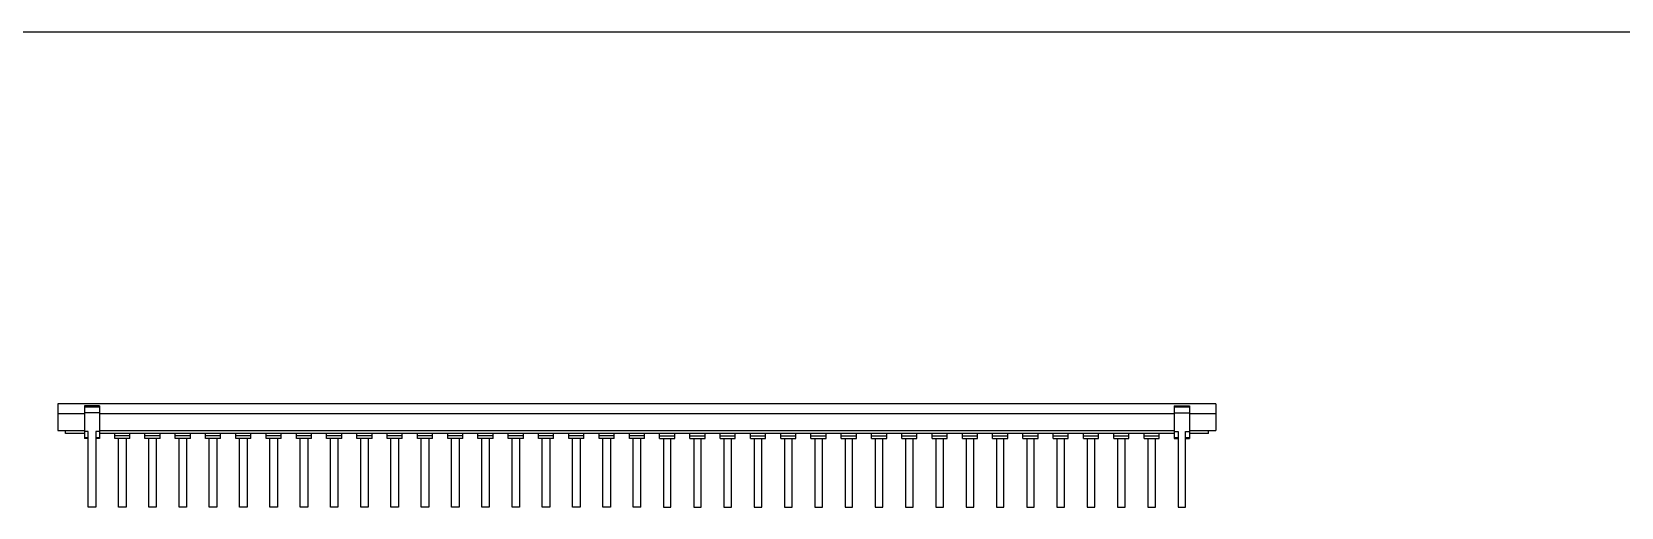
# Model space of a CAD drawing. Header units: millimetres. Extents: x 4624 to 7017, y -668 to -190.
# Drawn here: x 4691.9 to 4796.9, y -221.8 to -190.4 of the extents above; entities that cross this region are included whole.
import ezdxf

# ---------------------------------------------------------------- set-up
doc = ezdxf.new("R2010")
doc.units = ezdxf.units.MM
doc.header["$LTSCALE"] = 16.335
doc.layers.get('0').update_dxf_attribs({"linetype": 'CONTINUOUS'})

msp = doc.modelspace()

# ---------------------------------------------------------------- linework, layer by layer
at = {"color": 7, "linetype": 'Continuous'}
for p, q in [((4624.244, -190.389), (4921.244, -190.389)), ((4693.668, -214.972), (4693.668, -216.752)), ((4770.168, -214.972), (4693.668, -214.972)), ((4694.668, -214.952), (4694.668, -214.972)), ((4694.668, -214.952), (4769.168, -214.952)), ((4695.418, -215.12), (4695.418, -217.283)), ((4696.418, -215.12), (4695.418, -215.12)), ((4695.418, -215.187), (4696.418, -215.187)), ((4696.418, -215.12), (4696.418, -217.283)), ((4767.418, -215.12), (4768.418, -215.12)), ((4767.418, -215.12), (4767.418, -217.283)), ((4767.418, -215.187), (4768.418, -215.187)), ((4768.418, -215.12), (4768.418, -217.283)), ((4769.168, -214.952), (4769.168, -214.972)), ((4770.168, -214.972), (4770.168, -216.752)), ((4695.418, -215.652), (4693.668, -215.652)), ((4696.418, -215.587), (4695.418, -215.587)), ((4767.418, -215.652), (4696.418, -215.652)), ((4767.418, -215.587), (4768.418, -215.587)), ((4770.168, -215.652), (4768.418, -215.652)), ((4693.668, -216.752), (4695.418, -216.752)), ((4694.168, -216.952), (4694.168, -216.752)), ((4695.418, -216.952), (4694.168, -216.952)), ((4695.668, -216.816), (4695.418, -216.816)), ((4695.418, -217.216), (4695.668, -217.216)), ((4695.668, -217.283), (4695.418, -217.283)), ((4695.668, -221.816), (4695.668, -216.816)), ((4696.168, -216.816), (4696.168, -221.816)), ((4696.418, -216.816), (4696.168, -216.816)), ((4696.168, -217.216), (4696.418, -217.216)), ((4696.418, -217.283), (4696.168, -217.283)), ((4696.418, -216.752), (4767.418, -216.752)), ((4767.418, -216.952), (4696.418, -216.952)), ((4697.418, -217.283), (4697.418, -216.952)), ((4698.418, -217.102), (4697.418, -217.102)), ((4698.418, -217.283), (4697.418, -217.283)), ((4697.668, -221.816), (4697.668, -217.283)), ((4698.168, -217.283), (4698.168, -221.816)), ((4698.418, -217.283), (4698.418, -216.952)), ((4699.418, -217.283), (4699.418, -216.952)), ((4700.418, -217.102), (4699.418, -217.102)), ((4700.418, -217.283), (4699.418, -217.283)), ((4699.668, -221.816), (4699.668, -217.283)), ((4700.168, -217.283), (4700.168, -221.816)), ((4700.418, -217.283), (4700.418, -216.952)), ((4701.418, -217.283), (4701.418, -216.952)), ((4702.418, -217.102), (4701.418, -217.102)), ((4702.418, -217.283), (4701.418, -217.283)), ((4701.668, -221.816), (4701.668, -217.283)), ((4702.168, -217.283), (4702.168, -221.816)), ((4702.418, -217.283), (4702.418, -216.952)), ((4703.418, -217.283), (4703.418, -216.952)), ((4704.418, -217.102), (4703.418, -217.102)), ((4704.418, -217.283), (4703.418, -217.283)), ((4703.668, -221.816), (4703.668, -217.283)), ((4704.168, -217.283), (4704.168, -221.816)), ((4704.418, -217.283), (4704.418, -216.952)), ((4705.418, -217.283), (4705.418, -216.952)), ((4706.418, -217.102), (4705.418, -217.102)), ((4706.418, -217.283), (4705.418, -217.283)), ((4705.668, -221.816), (4705.668, -217.283)), ((4706.168, -217.283), (4706.168, -221.816)), ((4706.418, -217.283), (4706.418, -216.952)), ((4707.418, -217.283), (4707.418, -216.952)), ((4708.418, -217.102), (4707.418, -217.102)), ((4708.418, -217.283), (4707.418, -217.283)), ((4707.668, -221.816), (4707.668, -217.283)), ((4708.168, -217.283), (4708.168, -221.816)), ((4708.418, -217.283), (4708.418, -216.952)), ((4709.418, -217.283), (4709.418, -216.952)), ((4710.418, -217.102), (4709.418, -217.102)), ((4710.418, -217.283), (4709.418, -217.283)), ((4709.668, -221.816), (4709.668, -217.283)), ((4710.168, -217.283), (4710.168, -221.816)), ((4710.418, -217.283), (4710.418, -216.952)), ((4711.418, -217.283), (4711.418, -216.952)), ((4712.418, -217.102), (4711.418, -217.102)), ((4712.418, -217.283), (4711.418, -217.283)), ((4711.668, -221.816), (4711.668, -217.283)), ((4712.168, -217.283), (4712.168, -221.816)), ((4712.418, -217.283), (4712.418, -216.952)), ((4713.418, -217.283), (4713.418, -216.952)), ((4714.418, -217.102), (4713.418, -217.102)), ((4714.418, -217.283), (4713.418, -217.283)), ((4713.668, -221.816), (4713.668, -217.283)), ((4714.168, -217.283), (4714.168, -221.816)), ((4714.418, -217.283), (4714.418, -216.952)), ((4715.418, -217.283), (4715.418, -216.952)), ((4716.418, -217.102), (4715.418, -217.102)), ((4716.418, -217.283), (4715.418, -217.283)), ((4715.668, -221.816), (4715.668, -217.283)), ((4716.168, -217.283), (4716.168, -221.816)), ((4716.418, -217.283), (4716.418, -216.952)), ((4717.418, -217.283), (4717.418, -216.952)), ((4718.418, -217.102), (4717.418, -217.102)), ((4718.418, -217.283), (4717.418, -217.283)), ((4717.668, -221.816), (4717.668, -217.283)), ((4718.168, -217.283), (4718.168, -221.816)), ((4718.418, -217.283), (4718.418, -216.952)), ((4719.418, -217.283), (4719.418, -216.952)), ((4720.418, -217.102), (4719.418, -217.102)), ((4720.418, -217.283), (4719.418, -217.283)), ((4719.668, -221.816), (4719.668, -217.283)), ((4720.168, -217.283), (4720.168, -221.816)), ((4720.418, -217.283), (4720.418, -216.952)), ((4721.418, -217.283), (4721.418, -216.952)), ((4722.418, -217.102), (4721.418, -217.102)), ((4722.418, -217.283), (4721.418, -217.283)), ((4721.668, -221.816), (4721.668, -217.283)), ((4722.168, -217.283), (4722.168, -221.816)), ((4722.418, -217.283), (4722.418, -216.952)), ((4723.418, -217.283), (4723.418, -216.952)), ((4724.418, -217.102), (4723.418, -217.102)), ((4724.418, -217.283), (4723.418, -217.283)), ((4723.668, -221.816), (4723.668, -217.283)), ((4724.168, -217.283), (4724.168, -221.816)), ((4724.418, -217.283), (4724.418, -216.952)), ((4725.418, -217.283), (4725.418, -216.952)), ((4726.418, -217.102), (4725.418, -217.102)), ((4726.418, -217.283), (4725.418, -217.283)), ((4725.668, -221.816), (4725.668, -217.283)), ((4726.168, -217.283), (4726.168, -221.816)), ((4726.418, -217.283), (4726.418, -216.952)), ((4727.418, -217.283), (4727.418, -216.952)), ((4728.418, -217.102), (4727.418, -217.102)), ((4728.418, -217.283), (4727.418, -217.283)), ((4727.668, -221.816), (4727.668, -217.283)), ((4728.168, -217.283), (4728.168, -221.816)), ((4728.418, -217.283), (4728.418, -216.952)), ((4729.418, -217.283), (4729.418, -216.952)), ((4730.418, -217.102), (4729.418, -217.102)), ((4730.418, -217.283), (4729.418, -217.283)), ((4729.668, -221.816), (4729.668, -217.283)), ((4730.168, -217.283), (4730.168, -221.816)), ((4730.418, -217.283), (4730.418, -216.952)), ((4731.418, -217.283), (4731.418, -216.952)), ((4732.418, -217.102), (4731.418, -217.102)), ((4732.418, -217.283), (4731.418, -217.283)), ((4731.668, -221.816), (4731.668, -217.283)), ((4732.168, -221.816), (4732.168, -217.283)), ((4732.418, -217.283), (4732.418, -216.952)), ((4733.418, -217.283), (4733.418, -216.952)), ((4733.418, -217.102), (4734.418, -217.102)), ((4733.418, -217.283), (4734.418, -217.283)), ((4733.668, -217.283), (4733.668, -221.816)), ((4734.168, -221.816), (4734.168, -217.283)), ((4734.418, -217.283), (4734.418, -216.952)), ((4735.418, -217.283), (4735.418, -216.952)), ((4735.418, -217.102), (4736.418, -217.102)), ((4735.418, -217.283), (4736.418, -217.283)), ((4735.668, -217.283), (4735.668, -221.816)), ((4736.168, -221.816), (4736.168, -217.283)), ((4736.418, -217.283), (4736.418, -216.952)), ((4737.418, -217.283), (4737.418, -216.952)), ((4737.418, -217.102), (4738.418, -217.102)), ((4737.418, -217.283), (4738.418, -217.283)), ((4737.668, -217.283), (4737.668, -221.816)), ((4738.168, -221.816), (4738.168, -217.283)), ((4738.418, -217.283), (4738.418, -216.952)), ((4739.418, -217.283), (4739.418, -216.952)), ((4739.418, -217.102), (4740.418, -217.102)), ((4739.418, -217.283), (4740.418, -217.283)), ((4739.668, -217.283), (4739.668, -221.816)), ((4740.168, -221.816), (4740.168, -217.283)), ((4740.418, -217.283), (4740.418, -216.952)), ((4741.418, -217.283), (4741.418, -216.952)), ((4741.418, -217.102), (4742.418, -217.102)), ((4741.418, -217.283), (4742.418, -217.283)), ((4741.668, -217.283), (4741.668, -221.816)), ((4742.168, -221.816), (4742.168, -217.283)), ((4742.418, -217.283), (4742.418, -216.952)), ((4743.418, -217.283), (4743.418, -216.952)), ((4743.418, -217.102), (4744.418, -217.102)), ((4743.418, -217.283), (4744.418, -217.283)), ((4743.668, -217.283), (4743.668, -221.816)), ((4744.168, -221.816), (4744.168, -217.283)), ((4744.418, -217.283), (4744.418, -216.952)), ((4745.418, -217.283), (4745.418, -216.952)), ((4745.418, -217.102), (4746.418, -217.102)), ((4745.418, -217.283), (4746.418, -217.283)), ((4745.668, -217.283), (4745.668, -221.816)), ((4746.168, -221.816), (4746.168, -217.283)), ((4746.418, -217.283), (4746.418, -216.952)), ((4747.418, -217.283), (4747.418, -216.952)), ((4747.418, -217.102), (4748.418, -217.102)), ((4747.418, -217.283), (4748.418, -217.283)), ((4747.668, -217.283), (4747.668, -221.816)), ((4748.168, -221.816), (4748.168, -217.283)), ((4748.418, -217.283), (4748.418, -216.952)), ((4749.418, -217.283), (4749.418, -216.952)), ((4749.418, -217.102), (4750.418, -217.102)), ((4749.418, -217.283), (4750.418, -217.283)), ((4749.668, -217.283), (4749.668, -221.816)), ((4750.168, -221.816), (4750.168, -217.283)), ((4750.418, -217.283), (4750.418, -216.952)), ((4751.418, -217.283), (4751.418, -216.952)), ((4751.418, -217.102), (4752.418, -217.102)), ((4751.418, -217.283), (4752.418, -217.283)), ((4751.668, -217.283), (4751.668, -221.816)), ((4752.168, -221.816), (4752.168, -217.283)), ((4752.418, -217.283), (4752.418, -216.952)), ((4753.418, -217.283), (4753.418, -216.952)), ((4753.418, -217.102), (4754.418, -217.102)), ((4753.418, -217.283), (4754.418, -217.283)), ((4753.668, -217.283), (4753.668, -221.816)), ((4754.168, -221.816), (4754.168, -217.283)), ((4754.418, -217.283), (4754.418, -216.952)), ((4755.418, -217.283), (4755.418, -216.952)), ((4755.418, -217.102), (4756.418, -217.102)), ((4755.418, -217.283), (4756.418, -217.283)), ((4755.668, -217.283), (4755.668, -221.816)), ((4756.168, -221.816), (4756.168, -217.283)), ((4756.418, -217.283), (4756.418, -216.952)), ((4757.418, -217.283), (4757.418, -216.952)), ((4757.418, -217.102), (4758.418, -217.102)), ((4757.418, -217.283), (4758.418, -217.283)), ((4757.668, -217.283), (4757.668, -221.816)), ((4758.168, -221.816), (4758.168, -217.283)), ((4758.418, -217.283), (4758.418, -216.952)), ((4759.418, -217.283), (4759.418, -216.952)), ((4759.418, -217.102), (4760.418, -217.102)), ((4759.418, -217.283), (4760.418, -217.283)), ((4759.668, -217.283), (4759.668, -221.816)), ((4760.168, -221.816), (4760.168, -217.283)), ((4760.418, -217.283), (4760.418, -216.952)), ((4761.418, -217.283), (4761.418, -216.952)), ((4761.418, -217.102), (4762.418, -217.102)), ((4761.418, -217.283), (4762.418, -217.283)), ((4761.668, -217.283), (4761.668, -221.816)), ((4762.168, -221.816), (4762.168, -217.283)), ((4762.418, -217.283), (4762.418, -216.952)), ((4763.418, -217.283), (4763.418, -216.952)), ((4763.418, -217.102), (4764.418, -217.102)), ((4763.418, -217.283), (4764.418, -217.283)), ((4763.668, -217.283), (4763.668, -221.816)), ((4764.168, -221.816), (4764.168, -217.283)), ((4764.418, -217.283), (4764.418, -216.952)), ((4765.418, -217.283), (4765.418, -216.952)), ((4765.418, -217.102), (4766.418, -217.102)), ((4765.418, -217.283), (4766.418, -217.283)), ((4765.668, -217.283), (4765.668, -221.816)), ((4766.168, -221.816), (4766.168, -217.283)), ((4766.418, -217.283), (4766.418, -216.952)), ((4767.418, -216.816), (4767.668, -216.816)), ((4767.418, -217.216), (4767.668, -217.216)), ((4767.418, -217.283), (4767.668, -217.283)), ((4767.668, -216.816), (4767.668, -221.816)), ((4768.168, -216.816), (4768.418, -216.816)), ((4768.168, -221.816), (4768.168, -216.816)), ((4768.168, -217.216), (4768.418, -217.216)), ((4768.168, -217.283), (4768.418, -217.283)), ((4768.418, -216.752), (4770.168, -216.752)), ((4769.668, -216.952), (4768.418, -216.952)), ((4769.668, -216.952), (4769.668, -216.752)), ((4696.168, -221.816), (4695.668, -221.816)), ((4698.168, -221.816), (4697.668, -221.816)), ((4700.168, -221.816), (4699.668, -221.816)), ((4702.168, -221.816), (4701.668, -221.816)), ((4704.168, -221.816), (4703.668, -221.816)), ((4706.168, -221.816), (4705.668, -221.816)), ((4708.168, -221.816), (4707.668, -221.816)), ((4710.168, -221.816), (4709.668, -221.816)), ((4712.168, -221.816), (4711.668, -221.816)), ((4714.168, -221.816), (4713.668, -221.816)), ((4716.168, -221.816), (4715.668, -221.816)), ((4718.168, -221.816), (4717.668, -221.816)), ((4720.168, -221.816), (4719.668, -221.816)), ((4722.168, -221.816), (4721.668, -221.816)), ((4724.168, -221.816), (4723.668, -221.816)), ((4726.168, -221.816), (4725.668, -221.816)), ((4728.168, -221.816), (4727.668, -221.816)), ((4730.168, -221.816), (4729.668, -221.816)), ((4732.168, -221.816), (4731.668, -221.816)), ((4733.668, -221.816), (4734.168, -221.816)), ((4735.668, -221.816), (4736.168, -221.816)), ((4737.668, -221.816), (4738.168, -221.816)), ((4739.668, -221.816), (4740.168, -221.816)), ((4741.668, -221.816), (4742.168, -221.816)), ((4743.668, -221.816), (4744.168, -221.816)), ((4745.668, -221.816), (4746.168, -221.816)), ((4747.668, -221.816), (4748.168, -221.816)), ((4749.668, -221.816), (4750.168, -221.816)), ((4751.668, -221.816), (4752.168, -221.816)), ((4753.668, -221.816), (4754.168, -221.816)), ((4755.668, -221.816), (4756.168, -221.816)), ((4757.668, -221.816), (4758.168, -221.816)), ((4759.668, -221.816), (4760.168, -221.816)), ((4761.668, -221.816), (4762.168, -221.816)), ((4763.668, -221.816), (4764.168, -221.816)), ((4765.668, -221.816), (4766.168, -221.816)), ((4767.668, -221.816), (4768.168, -221.816))]:
    msp.add_line(p, q, dxfattribs=at)

doc.saveas('drawing.dxf')
